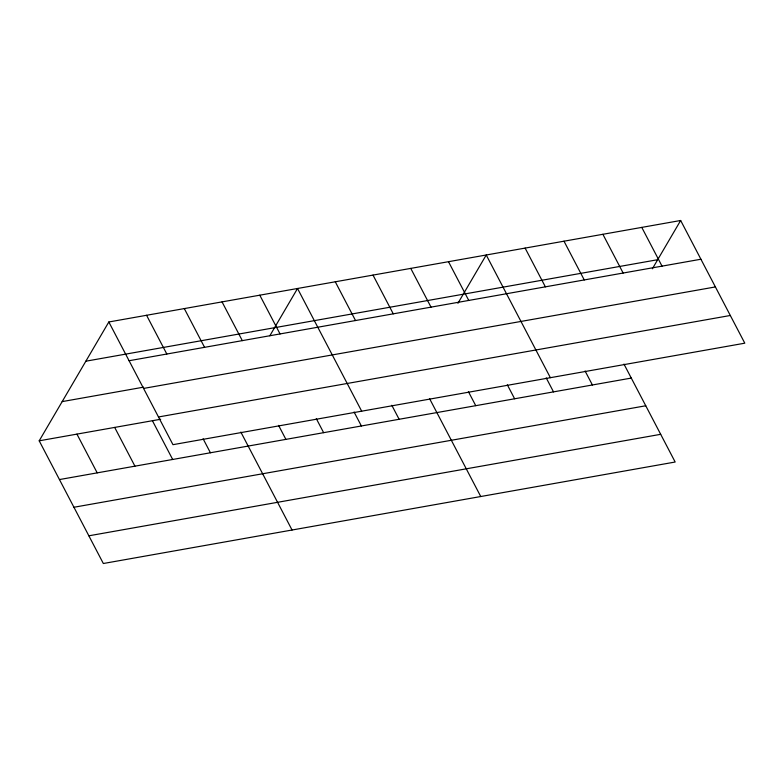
<?xml version="1.0" encoding="UTF-8"?>
<svg xmlns="http://www.w3.org/2000/svg" width="784" height="784" viewBox="0 0 784 784"><rect width="100%" height="100%" fill="white"/><g stroke="black" fill="none" stroke-linecap="round" stroke-linejoin="round"><path stroke-width="1.18" d="M623.966 364.08L675.171 462.021L103.341 563.51L39.2 440.814L108.829 321.979L680.659 220.49L744.8 343.186L172.97 444.675L108.829 321.979M269.823 335.787L297.528 288.492L361.679 411.179M457.934 303.3L486.237 254.996L550.378 377.692M652.357 268.794L680.659 220.49M85.848 361.199L657.678 259.71M129.086 360.728L700.916 259.23M62.181 401.604L143.56 387.159M143.57 388.423L715.39 286.934M158.486 416.97L730.316 315.482M39.2 440.814L160.681 419.254M59.457 479.563L631.287 378.074M73.941 507.258L645.761 405.769M88.857 535.805L660.687 434.316M641.773 227.389L662.029 266.139M602.886 234.289L623.143 273.038M564 241.198L584.256 279.937M525.123 248.097L545.37 286.836M585.08 370.979L592.4 384.973M546.203 377.878L553.514 391.873M448.497 261.699L468.754 300.439M507.317 384.787L514.627 398.772M410.757 268.393L431.014 307.142M468.43 391.686L475.741 405.671M373.017 275.096L393.264 313.835M429.544 398.586L480.749 496.527M335.278 281.789L355.524 320.538M391.804 405.279L399.125 419.273M354.064 411.982L361.385 425.977M259.788 295.186L280.045 333.935M316.324 418.676L323.635 432.67M222.048 301.889L242.305 340.628M278.585 425.379L285.895 439.373M184.309 308.582L204.565 347.332M240.845 432.072L292.05 530.013M146.569 315.286L166.825 354.025M203.105 438.775L210.416 452.77M152.419 420.724L172.676 459.463M114.68 427.417L134.936 466.166M76.94 434.12L97.196 472.86"/></g></svg>
